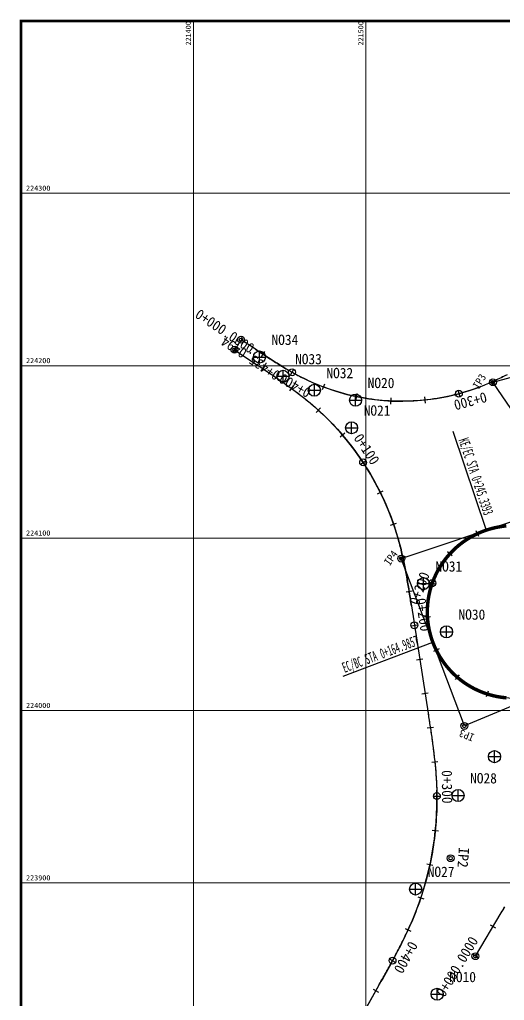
# Model space of a CAD drawing. Header units: metres. Extents: x 222706 to 224249, y 221324 to 222332.
# Drawn here: x 222706 to 222987, y 221636 to 222204 of the extents above; entities that cross this region are included whole.
import ezdxf
from ezdxf.enums import TextEntityAlignment as Align

# ---------------------------------------------------------------- set-up
doc = ezdxf.new("R2010")
doc.units = ezdxf.units.M
for name, color, linetype in [('CA-ALGN-CNTL', 2, 'Continuous'), ('CA-ALGN-IPLN', 1, 'Continuous'), ('CA-ALGN-IPSM', 2, 'Continuous'), ('CA-ALGN-STSM', 2, 'Continuous'), ('CA-ALGN-SUBL', 1, 'Continuous'), ('CA-ALGN-SUBT', 2, 'Continuous'), ('CA-ALGN-TEXT', 3, 'Continuous'), ('CV-GRID-LINE', 1, 'Continuous'), ('CV-GRID-TEXT', 4, 'Continuous'), ('CV-SURV-SYMB', 3, 'Continuous'), ('CV-SURV-TEXT', 3, 'Continuous'), ('CZ-LIN1', 7, 'Continuous')]:
    doc.layers.add(name, color=color, linetype=linetype)
doc.styles.add('GTXT', font='DotumChe.ttf')
doc.styles.add('Han_Romanstyle', font='DotumChe.ttf')

# ---------------------------------------------------------------- blocks, each defined once
blk = doc.blocks.new('CASTAMS')
blk.add_line((0, -1.5), (0, 1.5))
at = {"style": 'GTXT', "flags": 1}
for tag, p in [('STA_DST', (0, -3.62)), ('XSEC_DAT', (0, -6.85))]:
    blk.add_attdef(tag, text='', height=2.5, dxfattribs=at).set_placement(p, align=Align.MIDDLE)

msp = doc.modelspace()

# ---------------------------------------------------------------- linework, layer by layer
at = {"layer": 'CA-ALGN-CNTL'}
for p, q in [((222843.15, 222013.22), (222834.88, 222018.7)), ((222831.01, 222012.87), (222844.06, 222004.21)), ((222933.6, 221864.31), (222943.25, 221802.06)), ((222970.67, 221661.16), (222985.69, 221686.36)), ((222914.48, 221643.92), (222896.26, 221611.63))]:
    msp.add_line(p, q, dxfattribs=at)
for points in [[(222989.12, 221998.43), (222987.33, 221997.54), (222985.53, 221996.67), (222983.72, 221995.81), (222981.9, 221994.98), (222980.08, 221994.16), (222978.24, 221993.37), (222976.4, 221992.6), (222974.54, 221991.86), (222973.6, 221991.49), (222971.73, 221990.79), (222969.84, 221990.12), (222967.95, 221989.48), (222966.04, 221988.87), (222964.13, 221988.29), (222962.21, 221987.73), (222960.28, 221987.21), (222958.34, 221986.72), (222956.39, 221986.26), (222954.44, 221985.83), (222952.48, 221985.43), (222950.51, 221985.06), (222948.54, 221984.72), (222946.57, 221984.42), (222944.59, 221984.14), (222942.6, 221983.89), (222940.61, 221983.68), (222938.62, 221983.49), (222936.63, 221983.34), (222934.63, 221983.22), (222932.63, 221983.13), (222930.63, 221983.07), (222928.63, 221983.04), (222926.63, 221983.05), (222924.63, 221983.08), (222922.63, 221983.15), (222920.64, 221983.25), (222918.64, 221983.37), (222916.65, 221983.53), (222914.66, 221983.72), (222912.67, 221983.95), (222910.69, 221984.2), (222908.71, 221984.48), (222906.73, 221984.8), (222904.76, 221985.14), (222902.8, 221985.52), (222900.84, 221985.93), (222898.89, 221986.36), (222896.94, 221986.83), (222895.01, 221987.33), (222893.08, 221987.86), (222891.16, 221988.42), (222889.24, 221989.01), (222887.34, 221989.62), (222885.45, 221990.27), (222883.57, 221990.95), (222881.7, 221991.66), (222879.84, 221992.39), (222877.99, 221993.16), (222876.15, 221993.95), (222874.33, 221994.77), (222872.52, 221995.62), (222871.39, 221996.17), (222869.6, 221997.07), (222867.82, 221997.99), (222866.06, 221998.94), (222864.31, 221999.91), (222862.58, 222000.9), (222860.85, 222001.91), (222859.13, 222002.93), (222857.42, 222003.97), (222855.72, 222005.03), (222854.03, 222006.1), (222852.35, 222007.17), (222850.67, 222008.26), (222848.99, 222009.35), (222847.32, 222010.45), (222845.65, 222011.55), (222843.99, 222012.66), (222843.15, 222013.22), (222834.88, 222018.7)], [(222831.01, 222012.87), (222844.06, 222004.21), (222845.73, 222003.1), (222847.39, 222001.99), (222849.06, 222000.89), (222850.72, 221999.77), (222852.38, 221998.66), (222854.03, 221997.54), (222855.69, 221996.41), (222857.33, 221995.27), (222858.97, 221994.13), (222860.61, 221992.98), (222862.24, 221991.81), (222863.85, 221990.64), (222865.47, 221989.45), (222867.07, 221988.26), (222868.66, 221987.04), (222870.23, 221985.81), (222871.8, 221984.57), (222873.35, 221983.31), (222874.89, 221982.03), (222876.42, 221980.74), (222877.92, 221979.42), (222879.41, 221978.09), (222880.89, 221976.74), (222882.35, 221975.37), (222883.79, 221973.98), (222885.21, 221972.57), (222886.61, 221971.15), (222888, 221969.71), (222889.37, 221968.25), (222890.72, 221966.78), (222892.05, 221965.28), (222893.36, 221963.77), (222894.66, 221962.25), (222895.93, 221960.71), (222897.19, 221959.15), (222898.42, 221957.58), (222899.64, 221955.99), (222900.84, 221954.39), (222902.01, 221952.77), (222903.17, 221951.14), (222904.3, 221949.49), (222905.42, 221947.83), (222906.51, 221946.16), (222907.58, 221944.47), (222908.64, 221942.77), (222909.67, 221941.05), (222910.67, 221939.33), (222911.66, 221937.59), (222912.63, 221935.84), (222913.57, 221934.07), (222914.49, 221932.3), (222915.39, 221930.51), (222916.27, 221928.71), (222917.12, 221926.9), (222917.95, 221925.08), (222918.76, 221923.26), (222919.55, 221921.42), (222920.31, 221919.57), (222921.05, 221917.71), (222921.76, 221915.84), (222922.46, 221913.97), (222923.12, 221912.08), (222923.77, 221910.19), (222924.39, 221908.29), (222924.99, 221906.38), (222925.56, 221904.46), (222925.84, 221903.52), (222926.37, 221901.6), (222926.89, 221899.67), (222927.38, 221897.73), (222927.86, 221895.78), (222928.31, 221893.84), (222928.75, 221891.88), (222929.17, 221889.93), (222929.57, 221887.97), (222929.96, 221886.01), (222930.33, 221884.04), (222930.69, 221882.08), (222931.04, 221880.11), (222931.38, 221878.14), (222931.72, 221876.16), (222932.04, 221874.19), (222932.36, 221872.22), (222932.67, 221870.24), (222932.98, 221868.27), (222933.29, 221866.29), (222933.6, 221864.31), (222943.25, 221802.06), (222943.56, 221800.08), (222943.86, 221798.11), (222944.16, 221796.13), (222944.46, 221794.15), (222944.76, 221792.18), (222945.05, 221790.2), (222945.34, 221788.22), (222945.62, 221786.24), (222945.89, 221784.25), (222946.15, 221782.27), (222946.4, 221780.29), (222946.64, 221778.3), (222946.87, 221776.32), (222947.09, 221774.33), (222947.29, 221772.34), (222947.48, 221770.35), (222947.66, 221768.35), (222947.81, 221766.36), (222947.95, 221764.37), (222948.07, 221762.37), (222948.17, 221760.37), (222948.25, 221758.37), (222948.28, 221757.37), (222948.33, 221755.37), (222948.35, 221753.37), (222948.35, 221751.37), (222948.33, 221749.37), (222948.29, 221747.38), (222948.23, 221745.38), (222948.14, 221743.38), (222948.03, 221741.38), (222947.9, 221739.39), (222947.75, 221737.39), (222947.57, 221735.4), (222947.37, 221733.41), (222947.15, 221731.42), (222946.91, 221729.44), (222946.65, 221727.45), (222946.36, 221725.47), (222946.05, 221723.5), (222945.72, 221721.52), (222945.37, 221719.56), (222945, 221717.59), (222944.6, 221715.63), (222944.19, 221713.67), (222943.75, 221711.72), (222943.29, 221709.78), (222942.8, 221707.84), (222942.3, 221705.9), (222941.78, 221703.97), (222941.23, 221702.05), (222940.66, 221700.13), (222940.07, 221698.22), (222939.46, 221696.31), (222938.83, 221694.42), (222938.18, 221692.53), (222937.5, 221690.64), (222936.81, 221688.77), (222936.09, 221686.9), (222935.36, 221685.04), (222934.93, 221683.97), (222934.16, 221682.12), (222933.37, 221680.29), (222932.56, 221678.46), (222931.74, 221676.63), (222930.9, 221674.82), (222930.04, 221673.01), (222929.17, 221671.21), (222928.29, 221669.42), (222927.39, 221667.63), (222926.48, 221665.85), (222925.56, 221664.07), (222924.63, 221662.3), (222923.69, 221660.54), (222922.74, 221658.78), (222921.79, 221657.02), (222920.83, 221655.26), (222919.86, 221653.51), (222918.89, 221651.77), (222917.91, 221650.02), (222916.93, 221648.28), (222915.95, 221646.53), (222914.97, 221644.79), (222914.48, 221643.92), (222896.26, 221611.63)], [(222843.15, 222013.22), (222843.98, 222012.66), (222844.81, 222012.11), (222845.65, 222011.56), (222846.48, 222011.01), (222847.32, 222010.46), (222848.15, 222009.91), (222848.99, 222009.36), (222849.82, 222008.81), (222850.66, 222008.26), (222851.5, 222007.72), (222852.34, 222007.18), (222853.18, 222006.64), (222854.03, 222006.1), (222854.87, 222005.56), (222855.72, 222005.03), (222856.57, 222004.5), (222857.42, 222003.98), (222858.27, 222003.46), (222859.12, 222002.94), (222859.98, 222002.42), (222860.84, 222001.91), (222861.7, 222001.4), (222862.57, 222000.9), (222863.44, 222000.41), (222864.31, 221999.91), (222865.18, 221999.43), (222866.06, 221998.94), (222866.94, 221998.47), (222867.82, 221998), (222868.7, 221997.53), (222869.59, 221997.07), (222870.48, 221996.62), (222871.38, 221996.18), (222871.39, 221996.17)], [(222844.06, 222004.21), (222844.89, 222003.66), (222845.73, 222003.1), (222846.56, 222002.55), (222847.39, 222001.99), (222848.22, 222001.44), (222849.06, 222000.89), (222849.89, 222000.33), (222850.72, 221999.77), (222851.55, 221999.22), (222852.38, 221998.66), (222853.21, 221998.1), (222854.03, 221997.54), (222854.86, 221996.97), (222855.69, 221996.41), (222856.51, 221995.84), (222857.33, 221995.27), (222858.15, 221994.7), (222858.97, 221994.13), (222859.79, 221993.55), (222860.61, 221992.98), (222861.42, 221992.4), (222862.24, 221991.81), (222863.05, 221991.23), (222863.85, 221990.64), (222864.66, 221990.05), (222865.47, 221989.45), (222866.27, 221988.86), (222867.07, 221988.26), (222867.86, 221987.65), (222868.66, 221987.04), (222869.45, 221986.43), (222870.23, 221985.81), (222871.02, 221985.19), (222871.8, 221984.57), (222872.58, 221983.94), (222873.35, 221983.31), (222874.13, 221982.67), (222874.89, 221982.03), (222875.66, 221981.39), (222876.42, 221980.74)], [(222988.22, 221997.98), (222987.33, 221997.54), (222986.43, 221997.1), (222985.53, 221996.67), (222984.63, 221996.24), (222983.72, 221995.81), (222982.81, 221995.39), (222981.9, 221994.98), (222980.99, 221994.57), (222980.08, 221994.16), (222979.16, 221993.76), (222978.24, 221993.37), (222977.32, 221992.98), (222976.4, 221992.6), (222975.47, 221992.22), (222974.54, 221991.86), (222973.61, 221991.49), (222973.6, 221991.49)], [(222987.54, 221910.64), (222987.42, 221910.63), (222987.29, 221910.61), (222987.17, 221910.59), (222987.05, 221910.58), (222986.92, 221910.56), (222986.8, 221910.54), (222986.67, 221910.53), (222986.55, 221910.51), (222986.43, 221910.49), (222986.3, 221910.47), (222986.18, 221910.45), (222986.06, 221910.44), (222985.93, 221910.42), (222985.81, 221910.4), (222985.69, 221910.38), (222985.56, 221910.36), (222985.44, 221910.34), (222985.32, 221910.32), (222985.19, 221910.3), (222985.07, 221910.28), (222984.95, 221910.26), (222984.82, 221910.23), (222984.7, 221910.21), (222984.58, 221910.19), (222984.45, 221910.17), (222984.33, 221910.15), (222984.21, 221910.12), (222984.08, 221910.1), (222983.96, 221910.08), (222983.84, 221910.05), (222983.72, 221910.03), (222983.59, 221910.01), (222983.47, 221909.98), (222983.35, 221909.96), (222983.23, 221909.93), (222983.1, 221909.91), (222982.98, 221909.88), (222982.86, 221909.86), (222982.74, 221909.83), (222982.61, 221909.81), (222982.49, 221909.78), (222982.37, 221909.75), (222982.25, 221909.73), (222982.13, 221909.7), (222982, 221909.67), (222981.88, 221909.64), (222981.76, 221909.62), (222981.64, 221909.59), (222981.52, 221909.56), (222981.39, 221909.53), (222981.27, 221909.5), (222981.15, 221909.47), (222981.03, 221909.44), (222980.91, 221909.41), (222980.79, 221909.38), (222980.67, 221909.35), (222980.55, 221909.32), (222980.42, 221909.29), (222980.3, 221909.26), (222980.18, 221909.23), (222980.06, 221909.19), (222979.94, 221909.16), (222979.82, 221909.13), (222979.7, 221909.1), (222979.58, 221909.06), (222979.46, 221909.03), (222979.34, 221909), (222979.22, 221908.96), (222979.1, 221908.93), (222978.98, 221908.89), (222978.86, 221908.86), (222978.74, 221908.82), (222978.61, 221908.79), (222978.49, 221908.75), (222978.36, 221908.71), (222978.22, 221908.67), (222978.09, 221908.63), (222977.94, 221908.58), (222977.79, 221908.53), (222977.63, 221908.48), (222977.48, 221908.44), (222977.33, 221908.39), (222977.2, 221908.35), (222977.07, 221908.31), (222976.97, 221908.27), (222976.9, 221908.25)], [(222933.6, 221864.31), (222933.45, 221865.3), (222933.29, 221866.29), (222933.14, 221867.28), (222932.98, 221868.27), (222932.83, 221869.25), (222932.67, 221870.24), (222932.52, 221871.23), (222932.36, 221872.22), (222932.2, 221873.2), (222932.04, 221874.19), (222931.88, 221875.18), (222931.72, 221876.16), (222931.55, 221877.15), (222931.38, 221878.14), (222931.21, 221879.12), (222931.04, 221880.11), (222930.87, 221881.09), (222930.69, 221882.08), (222930.51, 221883.06), (222930.33, 221884.04), (222930.14, 221885.03), (222929.96, 221886.01), (222929.76, 221886.99), (222929.57, 221887.97), (222929.37, 221888.95), (222929.17, 221889.93), (222928.96, 221890.91), (222928.75, 221891.88), (222928.53, 221892.86), (222928.31, 221893.84), (222928.09, 221894.81), (222927.86, 221895.78), (222927.62, 221896.76), (222927.38, 221897.73), (222927.14, 221898.7), (222926.89, 221899.67), (222926.64, 221900.63), (222926.37, 221901.6), (222926.11, 221902.56), (222925.84, 221903.52)], [(222943.25, 221802.06), (222943.4, 221801.07), (222943.56, 221800.08), (222943.71, 221799.1), (222943.86, 221798.11), (222944.01, 221797.12), (222944.16, 221796.13), (222944.31, 221795.14), (222944.46, 221794.15), (222944.61, 221793.16), (222944.76, 221792.18), (222944.91, 221791.19), (222945.05, 221790.2), (222945.2, 221789.21), (222945.34, 221788.22), (222945.48, 221787.23), (222945.62, 221786.24), (222945.75, 221785.25), (222945.89, 221784.25), (222946.02, 221783.26), (222946.15, 221782.27), (222946.28, 221781.28), (222946.4, 221780.29), (222946.52, 221779.3), (222946.64, 221778.3), (222946.76, 221777.31), (222946.87, 221776.32), (222946.98, 221775.32), (222947.09, 221774.33), (222947.19, 221773.33), (222947.29, 221772.34), (222947.39, 221771.34), (222947.48, 221770.35), (222947.57, 221769.35), (222947.66, 221768.35), (222947.74, 221767.36), (222947.81, 221766.36), (222947.88, 221765.36), (222947.95, 221764.37), (222948.01, 221763.37), (222948.07, 221762.37), (222948.12, 221761.37), (222948.17, 221760.37), (222948.21, 221759.37), (222948.25, 221758.37), (222948.28, 221757.37)], [(222970.67, 221661.16), (222985.69, 221686.36), (222986.71, 221688.08), (222987.74, 221689.8)], [(222985.69, 221686.36), (222986.2, 221687.22), (222986.71, 221688.08), (222987.22, 221688.94), (222987.74, 221689.8)], [(222914.48, 221643.92), (222914.97, 221644.79), (222915.46, 221645.66), (222915.95, 221646.53), (222916.44, 221647.41), (222916.93, 221648.28), (222917.42, 221649.15), (222917.91, 221650.02), (222918.4, 221650.89), (222918.89, 221651.77), (222919.37, 221652.64), (222919.86, 221653.51), (222920.34, 221654.39), (222920.83, 221655.26), (222921.31, 221656.14), (222921.79, 221657.02), (222922.27, 221657.9), (222922.74, 221658.78), (222923.22, 221659.66), (222923.69, 221660.54), (222924.16, 221661.42), (222924.63, 221662.3), (222925.1, 221663.19), (222925.56, 221664.07), (222926.02, 221664.96), (222926.48, 221665.85), (222926.94, 221666.74), (222927.39, 221667.63), (222927.84, 221668.52), (222928.29, 221669.42), (222928.73, 221670.31), (222929.17, 221671.21), (222929.61, 221672.11), (222930.04, 221673.01), (222930.47, 221673.91), (222930.9, 221674.82), (222931.32, 221675.73), (222931.74, 221676.63), (222932.15, 221677.54), (222932.56, 221678.46), (222932.97, 221679.37), (222933.37, 221680.29), (222933.77, 221681.2), (222934.16, 221682.12), (222934.54, 221683.05), (222934.93, 221683.97)]]:
    msp.add_lwpolyline(points, dxfattribs=at)
at = {"layer": 'CA-ALGN-CNTL', "const_width": 2}
msp.add_lwpolyline([(222988.63, 221811.02), (222986.64, 221811.23), (222984.66, 221811.51), (222982.69, 221811.88), (222980.74, 221812.32), (222978.81, 221812.84), (222976.9, 221813.44), (222975.02, 221814.12), (222973.17, 221814.86), (222971.34, 221815.69), (222969.55, 221816.58), (222967.8, 221817.55), (222966.09, 221818.58), (222964.42, 221819.68), (222962.8, 221820.85), (222961.22, 221822.08), (222959.7, 221823.38), (222958.23, 221824.73), (222956.81, 221826.14), (222955.45, 221827.61), (222954.15, 221829.13), (222952.91, 221830.7), (222951.74, 221832.32), (222950.63, 221833.98), (222949.59, 221835.69), (222948.62, 221837.44), (222947.72, 221839.23), (222946.89, 221841.05), (222946.14, 221842.9), (222946.01, 221843.23), (222945.34, 221845.11), (222944.75, 221847.02), (222944.24, 221848.96), (222943.8, 221850.91), (222943.44, 221852.88), (222943.16, 221854.86), (222942.97, 221856.85), (222942.84, 221858.84), (222942.8, 221860.84), (222942.84, 221862.84), (222942.96, 221864.84), (222943.16, 221866.83), (222943.44, 221868.81), (222943.8, 221870.77), (222944.24, 221872.73), (222944.75, 221874.66), (222945.34, 221876.57), (222946.01, 221878.46), (222946.75, 221880.31), (222947.57, 221882.14), (222948.45, 221883.93), (222949.41, 221885.69), (222950.44, 221887.4), (222951.54, 221889.07), (222952.7, 221890.7), (222953.92, 221892.28), (222955.21, 221893.81), (222956.56, 221895.29), (222957.97, 221896.71), (222959.43, 221898.08), (222960.94, 221899.38), (222962.51, 221900.62), (222964.12, 221901.8), (222965.79, 221902.92), (222967.49, 221903.96), (222969.23, 221904.94), (222971.02, 221905.85), (222972.83, 221906.68), (222974.68, 221907.45), (222976.56, 221908.13), (222976.9, 221908.25), (222978.8, 221908.85), (222980.73, 221909.37), (222982.68, 221909.82), (222984.64, 221910.21), (222986.62, 221910.52), (222988.6, 221910.77)], dxfattribs=at)
at = {"layer": 'CA-ALGN-CNTL'}
for centre, radius, start, end in [((222927.86, 222111.04), 128, 243.8178, 290.9349), ((222772.01, 221859.49), 160, 15.9733, 49.2683), ((222992.8, 221860.85), 50, 108.5533, 200.6318), ((222992.8, 221860.85), 50, 200.6318, 292.7102), ((222768.36, 221752.19), 180, 337.7278, 1.6494)]:
    msp.add_arc(centre, radius, start, end, dxfattribs=at)
at = {"layer": 'CA-ALGN-IPLN'}
for points in [[(223132.13, 221899.28), (223108.01, 221900.63), (223036.66, 221912.32), (222980.82, 221994.08), (223117.07, 222030.59), (223110.44, 221943.05), (223079.48, 221895.89), (223067.26, 221877.28)], [(223067.26, 221877.28), (223059.74, 221865.81), (223030.63, 221822.47), (222964.28, 221794.71), (222927.74, 221891.75), (222995.2, 221914.39), (223053.32, 221900.29), (223071.2, 221896.61), (223078.5, 221895.35)]]:
    msp.add_lwpolyline(points, dxfattribs=at)
at = {"layer": 'CA-ALGN-IPSM'}
for centre, radius in [((222834.88, 222018.7), 2), ((222834.88, 222018.7), 1), ((222831.01, 222012.87), 2), ((222831.01, 222012.87), 1), ((222980.82, 221994.08), 2), ((222980.82, 221994.08), 1), ((222927.74, 221891.75), 2), ((222927.74, 221891.75), 1), ((222964.28, 221794.71), 2), ((222964.28, 221794.71), 1), ((222956.28, 221718), 2), ((222956.28, 221718), 1), ((222970.67, 221661.16), 2), ((222970.67, 221661.16), 1)]:
    msp.add_circle(centre, radius, dxfattribs=at)
at = {"layer": 'CA-ALGN-STSM'}
for centre in [(222834.88, 222018.7), (222834.88, 222018.7), (222831.01, 222012.87), (222831.01, 222012.87), (222864.41, 221999.85), (222864.41, 221999.85), (222961.1, 221987.43), (222961.1, 221987.43), (222905.6, 221947.55), (222905.6, 221947.55), (222945.67, 221877.53), (222945.67, 221877.53), (222935.34, 221853.09), (222935.34, 221853.09), (222948.35, 221754.02), (222948.35, 221754.02), (222922.64, 221658.59), (222922.64, 221658.59), (222970.67, 221661.16), (222970.67, 221661.16)]:
    msp.add_circle(centre, 2, dxfattribs=at)
at = {"layer": 'CA-ALGN-SUBL'}
for p, q in [((222957.64, 221965.63), (222976.9, 221908.25)), ((222894.03, 221823.66), (222946.01, 221843.23))]:
    msp.add_line(p, q, dxfattribs=at)
at = {"layer": 'CV-GRID-LINE', "lineweight": 0}
for p, q in [((222707.23, 222203.63), (222707.23, 221503.63)), ((222707.23, 222203.63), (223507.23, 222203.63)), ((222807.23, 222203.63), (222807.23, 221503.63)), ((222907.23, 222203.63), (222907.23, 221503.63)), ((222707.23, 222103.63), (223507.23, 222103.63)), ((222707.23, 222003.63), (223507.23, 222003.63)), ((222707.23, 221903.63), (223507.23, 221903.63)), ((222707.23, 221803.63), (223507.23, 221803.63)), ((222707.23, 221703.63), (223507.23, 221703.63))]:
    msp.add_line(p, q, dxfattribs=at)
at = {"layer": 'CV-SURV-SYMB'}
for p, q in [((222845.49, 222005.19), (222845.49, 222012.19)), ((222841.99, 222008.69), (222848.99, 222008.69)), ((222859.16, 221994), (222859.16, 222001)), ((222855.66, 221997.5), (222862.66, 221997.5)), ((222873.82, 221989.39), (222880.82, 221989.39)), ((222877.32, 221985.89), (222877.32, 221992.89)), ((222897.73, 221983.65), (222904.73, 221983.65)), ((222901.23, 221980.15), (222901.23, 221987.15)), ((222895.42, 221967.66), (222902.42, 221967.66)), ((222898.92, 221964.16), (222898.92, 221971.16)), ((222937.02, 221877.25), (222944.02, 221877.25)), ((222940.52, 221873.75), (222940.52, 221880.75)), ((222953.89, 221845.82), (222953.89, 221852.82)), ((222950.39, 221849.32), (222957.39, 221849.32)), ((222981.78, 221773.4), (222981.78, 221780.4)), ((222978.28, 221776.9), (222985.28, 221776.9)), ((222960.62, 221750.88), (222960.62, 221757.88)), ((222957.12, 221754.38), (222964.12, 221754.38)), ((222932.53, 221700.12), (222939.53, 221700.12)), ((222936.03, 221696.62), (222936.03, 221703.62)), ((222948.49, 221635.61), (222948.49, 221642.61)), ((222944.99, 221639.11), (222951.99, 221639.11))]:
    msp.add_line(p, q, dxfattribs=at)
for centre in [(222845.49, 222008.69), (222859.16, 221997.5), (222877.32, 221989.39), (222901.23, 221983.65), (222898.92, 221967.66), (222940.52, 221877.25), (222953.89, 221849.32), (222981.78, 221776.9), (222960.62, 221754.38), (222936.03, 221700.12), (222948.49, 221639.11)]:
    msp.add_circle(centre, 3.5, dxfattribs=at)
for p in [(222845.49, 222008.69), (222859.16, 221997.5), (222877.32, 221989.39), (222901.23, 221983.65), (222898.92, 221967.66), (222940.52, 221877.25), (222953.89, 221849.32), (222981.78, 221776.9), (222960.62, 221754.38), (222936.03, 221700.12), (222948.49, 221639.11)]:
    msp.add_point(p, dxfattribs=at)
at = {"layer": 'CZ-LIN1', "const_width": 1.5}
msp.add_lwpolyline([(222707.23, 222203.63), (223507.23, 222203.63), (223507.23, 221503.63), (222707.23, 221503.63)], close=True, dxfattribs=at)

# ---------------------------------------------------------------- block references
at = {"layer": 'CA-ALGN-STSM', "yscale": 1.200000000011642, "zscale": 1.2}
for p, xscale, rotation in [((222831.01, 222012.87), 1.199999999998926, 326.4303022334065), ((222847.42, 222010.39), 1.199999999998543, 146.6083192632991), ((222847.67, 222001.81), 1.200000000000787, 326.3462877342623), ((222864.41, 221999.85), 1.199999999986916, 150.71025217424), ((222979.94, 221994.1), 1.199999999991112, 203.6849208478038), ((222864.12, 221990.44), 1.200000000000352, 323.7800952428113), ((222882.5, 221991.35), 1.200000000004034, 159.2412600551972), ((222961.1, 221987.43), 1.200000000015002, 195.0511222501228), ((222901.67, 221985.75), 1.200000000004459, 168.1937256030581), ((222921.49, 221983.2), 1.200000000013185, 177.146191152607), ((222941.46, 221983.77), 1.199999999988112, 186.0986567017217), ((222879.66, 221977.87), 1.199999999995513, 317.7169310334332), ((222893.58, 221963.52), 1.200000000001711, 310.5549585930581), ((222905.6, 221947.55), 1.199999999991607, 303.3929861552188), ((222915.54, 221930.21), 1.199999999989558, 296.2310137150068), ((222923.23, 221911.77), 1.20000000001109, 289.0690412770205), ((222971.93, 221906.28), 1.19999999999962, 24.6716850879859), ((222928.61, 221892.51), 1.200000000004561, 282.484233221443), ((222955.89, 221894.57), 1.199999999997072, 47.58999689232539), ((222945.67, 221877.53), 1.200000000002122, 70.50830869671867), ((222932.26, 221872.85), 1.200000000001773, 279.1458882709255), ((222935.34, 221853.09), 1.199999999988752, 278.8113651573993), ((222942.89, 221857.86), 1.200000000005068, 93.4266205031234), ((222948, 221838.66), 1.200000000003145, 116.3449323071806), ((222938.4, 221833.33), 1.199999999988752, 278.8113651573993), ((222960.18, 221822.96), 1.200000000008803, 139.2632441130527), ((222941.47, 221813.56), 1.199999999988752, 278.8113651573993), ((222977.5, 221813.24), 1.199999999989484, 162.1815559183661), ((222944.52, 221793.8), 1.199999999994857, 278.5642422671996), ((222947.13, 221773.97), 1.199999999998143, 275.9669795501208), ((222948.35, 221754.02), 1.200000000007621, 270.5801998986541), ((222947.44, 221734.05), 1.200000000008585, 264.214002176193), ((222944.32, 221714.3), 1.200000000012529, 257.8478044519474), ((222939.03, 221695.02), 1.20000000000734, 251.4816067283164), ((222931.65, 221676.45), 1.200000000006032, 245.3536322633223), ((222980.91, 221678.34), 1.200000000010216, 59.2097706116328), ((222922.64, 221658.59), 1.199999999996076, 241.5632083976187), ((222970.67, 221661.16), 1.200000000010216, 59.2097706116328), ((222912.9, 221641.13), 1.200000000003298, 240.5658288856911)]:
    msp.add_blockref('CASTAMS', p, dxfattribs=dict(at, xscale=xscale, rotation=rotation))

# ---------------------------------------------------------------- texts
at = {"layer": 'CA-ALGN-SUBT', "style": 'Han_Romanstyle', "width": 0.6}
for s, rotation, p in [('KE/EC STA 0+245.3393', 288.5533, (222960.85, 221960.55)), ('EC/BC STA 0+164.9857', 20.6318, (222894.86, 221825.46))]:
    msp.add_text(s, height=6, rotation=rotation, dxfattribs=at).set_placement(p)
at = {"layer": 'CA-ALGN-TEXT', "style": 'Han_Romanstyle'}
for s, height, rotation, p in [('0+000.0000', 6, 326.4303, (222807.67, 222031.96)), ('0+435.0494', 6, 146.4303, (222858.21, 221999.62)), ('0+400', 6, 150.7103, (222876.03, 221989.9)), ('IP3', 4.5, 58.6251, (222972.62, 221989.72)), ('0+300', 6, 195.0511, (222976.37, 221988.43)), ('0+100', 6, 303.393, (222899.85, 221961.73)), ('IP4', 4.5, 55.0949, (222921.02, 221887.32)), ('0+200', 6, 70.5083, (222937.84, 221864.39)), ('0+200', 6, 278.8114, (222936.01, 221868.37)), ('IP3', 4.5, 159.2158, (222970.46, 221789.81)), ('0+300', 6, 270.5802, (222951.19, 221769.05)), ('IP2', 6, 266.0982, (222961.11, 221724.4)), ('0+000.0000', 6, 59.2098, (222952.73, 221636.92)), ('0+400', 6, 241.5632, (222932.43, 221670.36))]:
    msp.add_text(s, height=height, rotation=rotation, dxfattribs=at).set_placement(p)
at = {"layer": 'CV-GRID-TEXT', "lineweight": 0, "style": 'Han_Romanstyle'}
for s, p in [('221400', (222805.73, 222189.38)), ('221500', (222905.73, 222189.38))]:
    msp.add_text(s, height=3, rotation=90, dxfattribs=at).set_placement(p)
for s, p in [('224300', (222710.23, 222105.13)), ('224200', (222710.23, 222005.13)), ('224100', (222710.23, 221905.13)), ('224000', (222710.23, 221805.13)), ('223900', (222710.23, 221705.13))]:
    msp.add_text(s, height=3, dxfattribs=at).set_placement(p)
at = {"layer": 'CV-SURV-TEXT', "style": 'Han_Romanstyle'}
for s, p in [('NO34', (222852.49, 222015.69)), ('NO33', (222866.16, 222004.5)), ('NO32', (222884.32, 221996.39)), ('NO20', (222908.23, 221990.65)), ('NO21', (222905.92, 221974.66)), ('NO31', (222947.52, 221884.25)), ('NO30', (222960.89, 221856.32)), ('NO28', (222967.62, 221761.38)), ('NO27', (222943.03, 221707.12)), ('NO10', (222955.49, 221646.11))]:
    msp.add_text(s, height=6, dxfattribs=at).set_placement(p)

doc.saveas('drawing.dxf')
